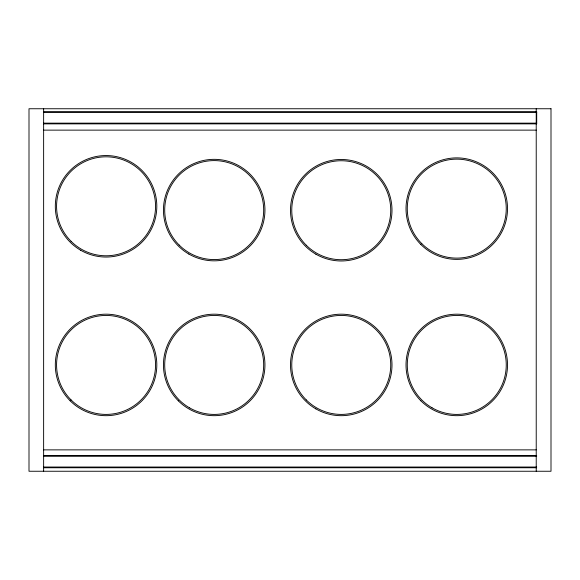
<?xml version="1.0" encoding="UTF-8"?>
<svg xmlns="http://www.w3.org/2000/svg" width="580" height="580" viewBox="0 0 580 580"><rect width="100%" height="100%" fill="white"/><g stroke="black" fill="none" stroke-linecap="round" stroke-linejoin="round"><path stroke-width="0.87" d="M43.63 111.672L536.696 111.672L536.696 123.866L43.63 123.866M43.63 112.382L536.696 112.382M43.63 123.149L536.696 123.149M43.63 130.13L536.225 130.13M43.63 449.87L536.225 449.87M43.63 455.561L536.681 455.561M43.63 456.279L536.681 456.279M43.63 467.038L536.681 467.038M43.63 467.755L536.681 467.755M536.225 108.75L536.225 471.25M43.63 108.75L43.63 471.25M551 108.75L29 108.75L29 471.25L551 471.25L551 108.75M420.884 244.513A50.75 50.75 0 0 0 505.789 221.763A50.75 50.75 0 0 0 443.635 159.609A50.75 50.75 0 0 0 420.884 244.513M421.776 243.622A49.489 49.489 0 0 0 504.564 221.437A49.489 49.489 0 0 0 443.961 160.827A49.489 49.489 0 0 0 421.776 243.622M70.173 400.816A50.75 50.75 0 0 0 155.085 378.066A50.75 50.75 0 0 0 92.923 315.911A50.75 50.75 0 0 0 70.173 400.816M71.072 399.924A49.489 49.489 0 0 0 153.859 377.739A49.489 49.489 0 0 0 93.249 317.13A49.489 49.489 0 0 0 71.072 399.924M178.306 400.816A50.75 50.75 0 0 0 263.211 378.066A50.75 50.75 0 0 0 201.057 315.911A50.75 50.75 0 0 0 178.306 400.816M189.45 407.791A49.489 49.489 0 0 0 263.675 364.929A49.489 49.489 0 0 0 189.45 322.074A49.489 49.489 0 0 0 189.45 407.791M315.868 408.885A50.75 50.75 0 0 0 391.993 364.929A50.75 50.75 0 0 0 315.868 320.979A50.75 50.75 0 0 0 315.868 408.885M306.255 399.924A49.489 49.489 0 0 0 389.042 377.739A49.489 49.489 0 0 0 328.432 317.13A49.489 49.489 0 0 0 306.255 399.924M420.884 400.816A50.75 50.75 0 0 0 505.789 378.066A50.75 50.75 0 0 0 443.635 315.911A50.75 50.75 0 0 0 420.884 400.816M432.027 407.791A49.489 49.489 0 0 0 506.253 364.929A49.489 49.489 0 0 0 432.027 322.074A49.489 49.489 0 0 0 432.027 407.791M80.685 250.248A50.75 50.75 0 0 0 156.81 206.299A50.75 50.75 0 0 0 80.685 162.349A50.75 50.75 0 0 0 80.685 250.248M71.072 241.294A49.489 49.489 0 0 0 153.859 219.11A49.489 49.489 0 0 0 93.249 158.5A49.489 49.489 0 0 0 71.072 241.294M315.868 254.178A50.75 50.75 0 0 0 391.993 210.228A50.75 50.75 0 0 0 315.868 166.279A50.75 50.75 0 0 0 315.868 254.178M306.255 245.224A49.489 49.489 0 0 0 389.042 223.039A49.489 49.489 0 0 0 328.432 162.429A49.489 49.489 0 0 0 306.255 245.224M188.819 254.033A50.75 50.75 0 0 0 264.944 210.083A50.75 50.75 0 0 0 188.819 166.134A50.75 50.75 0 0 0 188.819 254.033M179.198 245.079A49.489 49.489 0 0 0 261.993 222.894A49.489 49.489 0 0 0 201.383 162.284A49.489 49.489 0 0 0 179.198 245.079"/></g></svg>
